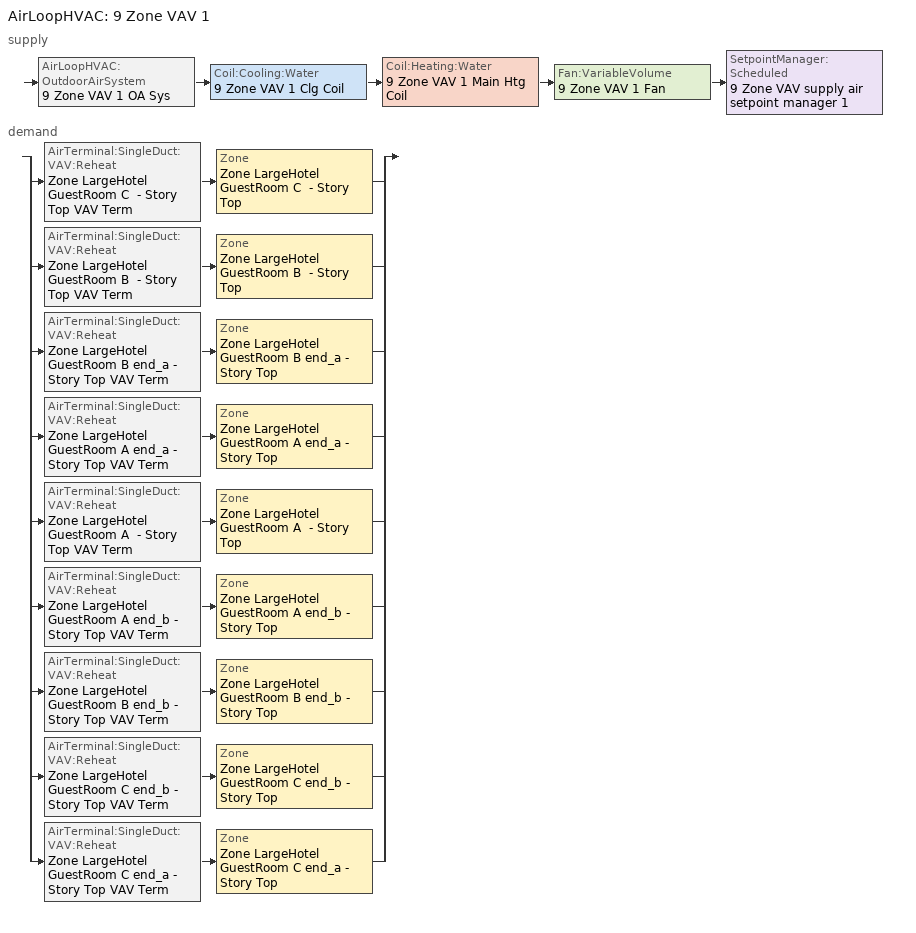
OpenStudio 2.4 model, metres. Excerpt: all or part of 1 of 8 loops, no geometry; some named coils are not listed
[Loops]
AirLoopHVAC '9 Zone VAV 1'
 supply: AirLoopHVAC:OutdoorAirSystem '9 Zone VAV 1 OA Sys' > Coil:Cooling:Water '9 Zone VAV 1 Clg Coil' > Coil:Heating:Water '9 Zone VAV 1 Main Htg Coil' > Fan:VariableVolume '9 Zone VAV 1 Fan' > SetpointManager:Scheduled '9 Zone VAV supply air setpoint manager 1'
 demand: split
  | AirTerminal:SingleDuct:VAV:Reheat 'Zone LargeHotel GuestRoom C  - Story Top VAV Term' > Zone 'Zone LargeHotel GuestRoom C  - Story Top'
  | AirTerminal:SingleDuct:VAV:Reheat 'Zone LargeHotel GuestRoom B  - Story Top VAV Term' > Zone 'Zone LargeHotel GuestRoom B  - Story Top'
  | AirTerminal:SingleDuct:VAV:Reheat 'Zone LargeHotel GuestRoom B end_a - Story Top VAV Term' > Zone 'Zone LargeHotel GuestRoom B end_a - Story Top'
  | AirTerminal:SingleDuct:VAV:Reheat 'Zone LargeHotel GuestRoom A end_a - Story Top VAV Term' > Zone 'Zone LargeHotel GuestRoom A end_a - Story Top'
  | AirTerminal:SingleDuct:VAV:Reheat 'Zone LargeHotel GuestRoom A  - Story Top VAV Term' > Zone 'Zone LargeHotel GuestRoom A  - Story Top'
  | AirTerminal:SingleDuct:VAV:Reheat 'Zone LargeHotel GuestRoom A end_b - Story Top VAV Term' > Zone 'Zone LargeHotel GuestRoom A end_b - Story Top'
  | AirTerminal:SingleDuct:VAV:Reheat 'Zone LargeHotel GuestRoom B end_b - Story Top VAV Term' > Zone 'Zone LargeHotel GuestRoom B end_b - Story Top'
  | AirTerminal:SingleDuct:VAV:Reheat 'Zone LargeHotel GuestRoom C end_b - Story Top VAV Term' > Zone 'Zone LargeHotel GuestRoom C end_b - Story Top'
  | AirTerminal:SingleDuct:VAV:Reheat 'Zone LargeHotel GuestRoom C end_a - Story Top VAV Term' > Zone 'Zone LargeHotel GuestRoom C end_a - Story Top'
[Sizing:Zone] Zone Cooling Design Supply Air Temperature Input Method=SupplyAirTemperature; Zone Cooling Design Supply Air Temperature {C}=12.8; Zone Cooling Design Supply Air Temperature Difference {deltaC}=11.11; Zone Heating Design Supply Air Temperature Input Method=SupplyAirTemperature; Zone Heating Design Supply Air Temperature {C}=40; Zone Heating Design Supply Air Temperature Difference {deltaC}=11.11; Zone Cooling Design Supply Air Humidity Ratio {kg-H2O/kg-air}=0.0085; Zone Heating Design Supply Air Humidity Ratio {kg-H2O/kg-air}=0.008; Cooling Design Air Flow Method=DesignDayWithLimit; Heating Design Air Flow Method=DesignDay; Account for Dedicated Outdoor Air System=No; Dedicated Outdoor Air System Control Strategy=NeutralSupplyAir; Dedicated Outdoor Air Low Setpoint Temperature for Design {C}=autosize; Dedicated Outdoor Air High Setpoint Temperature for Design {C}=autosize
Zone LargeHotel GuestRoom A end_a - Story Top; Zone LargeHotel GuestRoom B end_a - Story Top; Zone LargeHotel GuestRoom C end_a - Story Top; Zone LargeHotel GuestRoom A  - Story Top; Zone LargeHotel GuestRoom B  - Story Top; Zone LargeHotel GuestRoom C  - Story Top; Zone LargeHotel GuestRoom A end_b - Story Top; Zone LargeHotel GuestRoom B end_b - Story Top; Zone LargeHotel GuestRoom C end_b - Story Top
[Zone equipment]
Zone LargeHotel GuestRoom A end_a - Story Top: Zone LargeHotel GuestRoom A end_a - Story Top VAV Term
Zone LargeHotel GuestRoom B end_a - Story Top: Zone LargeHotel GuestRoom B end_a - Story Top VAV Term
Zone LargeHotel GuestRoom C end_a - Story Top: Zone LargeHotel GuestRoom C end_a - Story Top VAV Term
Zone LargeHotel GuestRoom A  - Story Top: Zone LargeHotel GuestRoom A  - Story Top VAV Term
Zone LargeHotel GuestRoom B  - Story Top: Zone LargeHotel GuestRoom B  - Story Top VAV Term
Zone LargeHotel GuestRoom C  - Story Top: Zone LargeHotel GuestRoom C  - Story Top VAV Term
Zone LargeHotel GuestRoom A end_b - Story Top: Zone LargeHotel GuestRoom A end_b - Story Top VAV Term
Zone LargeHotel GuestRoom B end_b - Story Top: Zone LargeHotel GuestRoom B end_b - Story Top VAV Term
Zone LargeHotel GuestRoom C end_b - Story Top: Zone LargeHotel GuestRoom C end_b - Story Top VAV Term
[SetpointManager:Scheduled]
9 Zone VAV supply air setpoint manager 1: Control Variable=Temperature; Schedule=Supply Air Temp - 55.04F 4
[AirLoopHVAC]
9 Zone VAV 1: Availability Schedule=9 Zone VAV 1 Occ Sch; Design Supply Air Flow Rate {m3/s}=AutoSize
[Sizing:System]
9 Zone VAV 1: Type of Load to Size On=Sensible; Design Outdoor Air Flow Rate {m3/s}=0.299543; Minimum System Air Flow Ratio=0.3; Preheat Design Temperature {C}=7; Preheat Design Humidity Ratio {kg-H2O/kg-Air}=0.008; Precool Design Temperature {C}=12.8; Precool Design Humidity Ratio {kg-H2O/kg-Air}=0.008; Central Cooling Design Supply Air Temperature {C}=12.8; Central Heating Design Supply Air Temperature {C}=12.8; Sizing Option=Coincident; 100% Outdoor Air in Cooling=No; 100% Outdoor Air in Heating=No; Central Cooling Design Supply Air Humidity Ratio {kg-H2O/kg-Air}=0.0085; Central Heating Design Supply Air Humidity Ratio {kg-H2O/kg-Air}=0.008; Cooling Design Air Flow Method=DesignDay; Cooling Design Air Flow Rate {m3/s}=0; Heating Design Air Flow Method=DesignDay; Heating Design Air Flow Rate {m3/s}=0; System Outdoor Air Method=ZoneSum; Zone Maximum Outdoor Air Fraction=1; Cooling Supply Air Flow Rate Per Floor Area {m3/s-m2}=0.00996765; Cooling Fraction of Autosized Cooling Supply Air Flow Rate=1; Cooling Supply Air Flow Rate Per Unit Cooling Capacity {m3/s-W}=3.94755e-05; Heating Supply Air Flow Rate Per Floor Area {m3/s-m2}=0.00996765; Heating Fraction of Autosized Heating Supply Air Flow Rate=1; Heating Fraction of Autosized Cooling Supply Air Flow Rate=1; Heating Supply Air Flow Rate Per Unit Heating Capacity {m3/s-W}=3.15882e-05; Cooling Design Capacity Method=CoolingDesignCapacity; Cooling Design Capacity {W}=autosize; Cooling Design Capacity Per Floor Area {W/m2}=234.7; Fraction of Autosized Cooling Design Capacity=1; Heating Design Capacity Method=HeatingDesignCapacity; Heating Design Capacity {W}=autosize; Heating Design Capacity Per Floor Area {W/m2}=157; Fraction of Autosized Heating Design Capacity=1; Central Cooling Capacity Control Method=OnOff
[Fan:VariableVolume]
9 Zone VAV 1 Fan: Availability Schedule=Always On Discrete; Fan Efficiency=0.5915; Pressure Rise {Pa}=1574.24; Maximum Flow Rate {m3/s}=Autosize; Fan Power Minimum Flow Rate Input Method=Fraction; Fan Power Minimum Flow Fraction=0.7; Fan Power Minimum Air Flow Rate {m3/s}=0; Motor Efficiency=0.91; Motor In Airstream Fraction=1; Fan Power Coefficient 1=0.1631; Fan Power Coefficient 2=1.5901; Fan Power Coefficient 3=-0.8817; Fan Power Coefficient 4=0.1281; Fan Power Coefficient 5=0
[Controller:OutdoorAir]
9 Zone VAV 1 OA Controller: Minimum Outdoor Air Flow Rate {m3/s}=0; Maximum Outdoor Air Flow Rate {m3/s}=Autosize; Economizer Control Type=NoEconomizer; Economizer Control Action Type=ModulateFlow; Economizer Maximum Limit Dry-Bulb Temperature {C}=28; Economizer Maximum Limit Enthalpy {J/kg}=64000; Economizer Minimum Limit Dry-Bulb Temperature {C}=-100; Lockout Type=LockoutWithCompressor; Minimum Limit Type=FixedMinimum; Minimum Outdoor Air Schedule=Always On Discrete; Controller Mechanical Ventilation=9 Zone VAV 1 Vent Controller; High Humidity Control=No; Heat Recovery Bypass Control Type=BypassWhenOAFlowGreaterThanMinimum
[Controller:MechanicalVentilation]
9 Zone VAV 1 Vent Controller: Availability Schedule=Always On Discrete; System Outdoor Air Method=ZoneSum
[AirLoopHVAC:OutdoorAirSystem]
9 Zone VAV 1 OA Sys: Controller=9 Zone VAV 1 OA Controller
[AirTerminal:SingleDuct:VAV:Reheat] Availability Schedule=Always On Discrete; Maximum Air Flow Rate {m3/s}=AutoSize; Zone Minimum Air Flow Input Method=Constant; Constant Minimum Air Flow Fraction=0.3; Fixed Minimum Air Flow Rate {m3/s}=0; Maximum Hot Water or Steam Flow Rate {m3/s}=AutoSize; Minimum Hot Water or Steam Flow Rate {m3/s}=0; Convergence Tolerance=0.001; Damper Heating Action=Normal; Maximum Flow per Zone Floor Area During Reheat {m3/s-m2}=0; Maximum Flow Fraction During Reheat=0.5; Maximum Reheat Air Temperature {C}=40; Control For Outdoor Air=No
Name | Reheat Coil
Zone LargeHotel GuestRoom C  - Story Top VAV Term | Zone LargeHotel GuestRoom C  - Story Top Rht Coil
Zone LargeHotel GuestRoom B  - Story Top VAV Term | Zone LargeHotel GuestRoom B  - Story Top Rht Coil
Zone LargeHotel GuestRoom B end_a - Story Top VAV Term | Zone LargeHotel GuestRoom B end_a - Story Top Rht Coil
Zone LargeHotel GuestRoom A end_a - Story Top VAV Term | Zone LargeHotel GuestRoom A end_a - Story Top Rht Coil
Zone LargeHotel GuestRoom A  - Story Top VAV Term | Zone LargeHotel GuestRoom A  - Story Top Rht Coil
Zone LargeHotel GuestRoom A end_b - Story Top VAV Term | Zone LargeHotel GuestRoom A end_b - Story Top Rht Coil
Zone LargeHotel GuestRoom B end_b - Story Top VAV Term | Zone LargeHotel GuestRoom B end_b - Story Top Rht Coil
Zone LargeHotel GuestRoom C end_b - Story Top VAV Term | Zone LargeHotel GuestRoom C end_b - Story Top Rht Coil
Zone LargeHotel GuestRoom C end_a - Story Top VAV Term | Zone LargeHotel GuestRoom C end_a - Story Top Rht Coil
[Schedule:Ruleset]
Name | Default Day Schedule | Summer Design Day Schedule | Winter Design Day Schedule
Supply Air Temp - 55.04F 4 | Supply Air Temp - 55.04F Default 4
9 Zone VAV 1 Occ Sch | 9 Zone VAV 1 Occ Sch Default | 9 Zone VAV 1 Occ Sch Summer Design Day | 9 Zone VAV 1 Occ Sch Winter Design Day
[Schedule:Day]
Supply Air Temp - 55.04F Default 4: 24, 0, 12.8
9 Zone VAV 1 Occ Sch Default; 9 Zone VAV 1 Occ Sch Winter Design Day; 9 Zone VAV 1 Occ Sch Summer Design Day; 9 Zone VAV 1 Occ Sch Saturday; 9 Zone VAV 1 Occ Sch Sunday: 24, 0, 1
9 Zone VAV 1 Occ Sch Monday; 9 Zone VAV 1 Occ Sch Tuesday; 9 Zone VAV 1 Occ Sch Wednesday; 9 Zone VAV 1 Occ Sch Thursday; 9 Zone VAV 1 Occ Sch Friday: 9, 0, 1, 15, 0, 0, 24, 0, 1
[Schedule:Rule] Schedule Ruleset=9 Zone VAV 1 Occ Sch; Date Specification Type=DateRange; Start Month=1; Start Day=1; End Month=12
9 Zone VAV 1 Occ Sch Monday Rule: Rule Order=6; Day Schedule=9 Zone VAV 1 Occ Sch Monday; Apply Monday=Yes; End Day=28
9 Zone VAV 1 Occ Sch Tuesday Rule: Rule Order=5; Day Schedule=9 Zone VAV 1 Occ Sch Tuesday; End Day=29; Apply Tuesday=Yes
9 Zone VAV 1 Occ Sch Wednesday Rule: Rule Order=4; Day Schedule=9 Zone VAV 1 Occ Sch Wednesday; End Day=30; Apply Wednesday=Yes
9 Zone VAV 1 Occ Sch Thursday Rule: Rule Order=3; Day Schedule=9 Zone VAV 1 Occ Sch Thursday; End Day=31; Apply Thursday=Yes
9 Zone VAV 1 Occ Sch Friday Rule: Rule Order=2; Day Schedule=9 Zone VAV 1 Occ Sch Friday; End Day=25; Apply Friday=Yes
9 Zone VAV 1 Occ Sch Saturday Rule: Rule Order=1; Day Schedule=9 Zone VAV 1 Occ Sch Saturday; End Day=26; Apply Saturday=Yes
9 Zone VAV 1 Occ Sch Sunday Rule: Rule Order=0; Day Schedule=9 Zone VAV 1 Occ Sch Sunday; End Day=27; Apply Sunday=Yes
[Schedule:Constant]
Always On Discrete: Value=1
